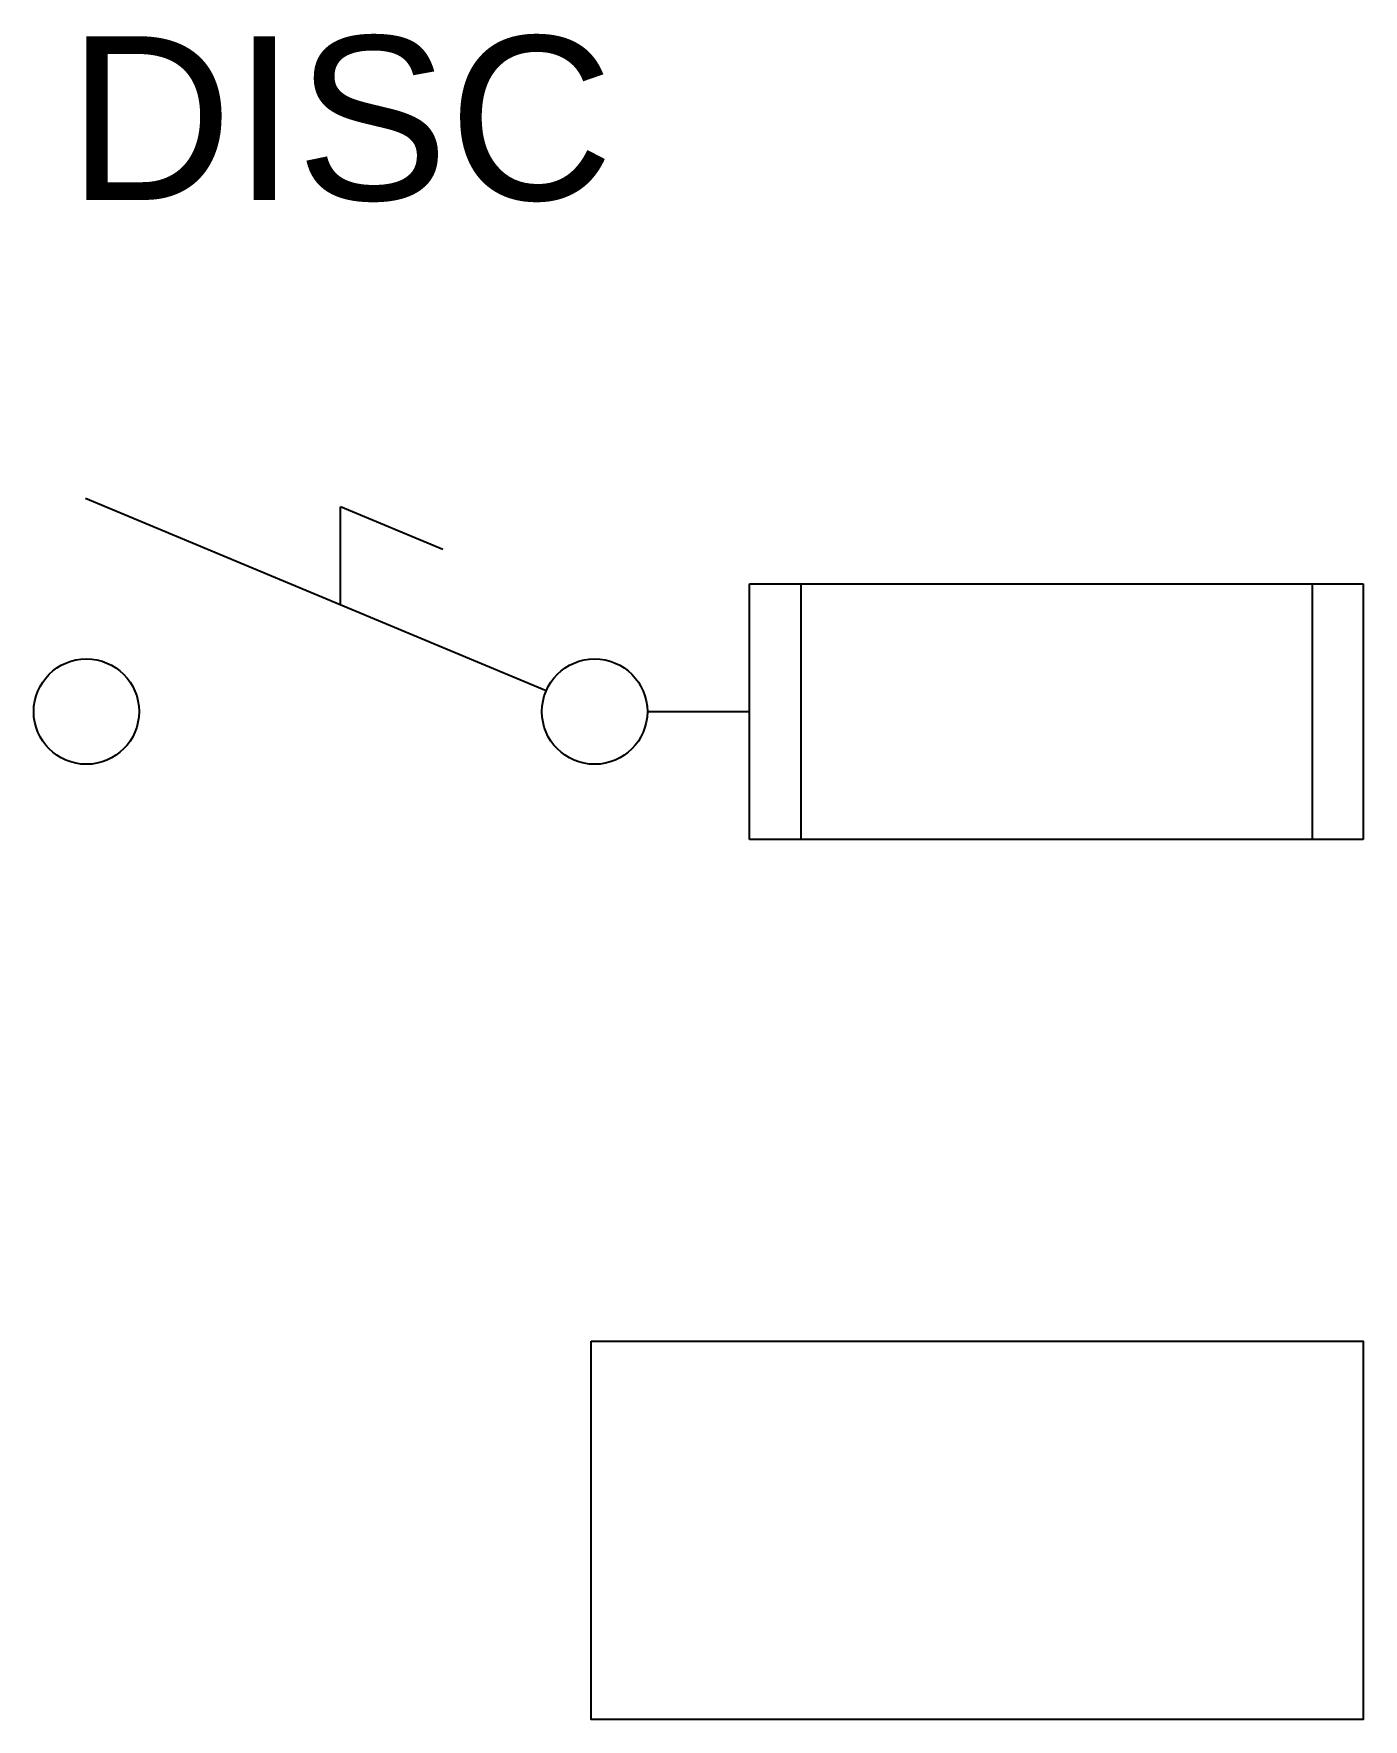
# Model space of a CAD drawing. Header units: inches. Extents: x 25.76 to 26.58, y 13.55 to 14.58.
import ezdxf
from ezdxf.enums import TextEntityAlignment as Align

# ---------------------------------------------------------------- set-up
doc = ezdxf.new("R2010")
doc.units = ezdxf.units.IN
doc.header["$MEASUREMENT"] = 0
doc.layers.add('SYMS', color=7, linetype='Continuous')
doc.styles.add('INERCONNECT TABLES', font='arial.ttf', dxfattribs={"height": 0.1})
doc.styles.add('WD', font='arial.ttf', dxfattribs={"height": 1})

# ---------------------------------------------------------------- blocks, each defined once
blk = doc.blocks.new('GREEN')
for p, q in [((-0.4993, 0.0127), (-0.7809, 0.1301)), ((-0.625, 0.0651), (-0.625, 0.125)), ((-0.5625, 0.099), (-0.625, 0.125)), ((-0.375, -0.0781), (-0.375, 0.0781)), ((-0.375, 0.0781), (0, 0.0781)), ((-0.3438, 0.0781), (-0.3438, -0.0781)), ((-0.0312, 0.0781), (-0.0312, -0.0781)), ((0, 0.0781), (0, -0.0781)), ((-0.4375, 0), (-0.375, 0)), ((0, -0.0781), (-0.375, -0.0781))]:
    blk.add_line(p, q)
blk.add_lwpolyline([(-0.4719, -0.3845), (0, -0.3845), (0, -0.6155), (-0.4719, -0.6155)], close=True)
for centre in [(-0.7803, 0), (-0.4697, 0)]:
    blk.add_circle(centre, 0.0322)
at = {"style": 'INERCONNECT TABLES', "flags": 8}
for tag, p in [('Tag1', (-0.625, 0.3125)), ('DISC_Rating', (-0.625, 0.1562)), ('DISC_WireNo', (0.2795, 0))]:
    blk.add_attdef(tag, text='', height=0.1, dxfattribs=at).set_placement(p, align=Align.CENTER)
for tag, p in [('Desc1', (-3.5, 0.15)), ('Desc2', (-3.5, 0)), ('Desc3', (-3.5, -0.15))]:
    blk.add_attdef(tag, text='', height=0.1, dxfattribs=at).set_placement(p, align=Align.MIDDLE_RIGHT)
at = {"style": 'WD', "flags": 9}
for tag, p, height in [('X2LINK', (-0.625, 0.1562), 0.01), ('FAMILY', (-0.4183, 0.1401), 0.01), ('Contact', (-0.4188, 0.0442), 0.01), ('X4TERM01', (-0.8125, 0), 0.0125), ('X1TERM02', (0, 0), 0.0125), ('X8LINK', (-0.625, -0.0156), 0.01), ('X2TERM01', (-0.2359, -0.3845), 0.0125), ('X4TERM04', (-0.4719, -0.5), 0.0125), ('X1TERM03', (0, -0.5), 0.0125), ('X8TERM01', (-0.2359, -0.6155), 0.0125)]:
    blk.add_attdef(tag, p, '', height=height, dxfattribs=at)
at = {"linetype": 'Continuous', "style": 'WD', "flags": 9}
for tag, p in [('P/N', (-0.3948, 0.1177)), ('MFG', (-0.3968, 0.0983)), ('LOC', (-0.3979, 0.0832))]:
    blk.add_attdef(tag, text='', height=0.01, dxfattribs=at).set_placement(p, align=Align.CENTER)
blk.add_attdef('INST', (-0.4124, 0.0697), '', height=0.01, dxfattribs=at)
at = {"style": 'INERCONNECT TABLES', "flags": 8}
blk.add_attdef('Rating_FU', text='', height=0.1, dxfattribs=at).set_placement((-0.1875, 0), align=Align.MIDDLE)
at = {"linetype": 'Continuous', "style": 'INERCONNECT TABLES', "flags": 8}
blk.add_attdef('Term3', text='', height=0.1, dxfattribs=at).set_placement((-0.875, -0.0314), align=Align.TOP_RIGHT)
blk.add_attdef('Term1', text='', height=0.1, dxfattribs=at).set_placement((0.0625, -0.0314), align=Align.TOP_LEFT)
blk.add_attdef('Tag2', text='', height=0.1, dxfattribs=at).set_placement((-0.3705, -0.371), align=Align.RIGHT)
at = {"style": 'INERCONNECT TABLES', "flags": 8}
blk.add_attdef('Term4', text='', height=0.1, dxfattribs=at).set_placement((-0.4705, -0.55), align=Align.RIGHT)
at = {"linetype": 'Continuous', "style": 'INERCONNECT TABLES', "flags": 8}
blk.add_attdef('Term2', text='', height=0.1, dxfattribs=at).set_placement((-0.2359, -0.5), align=Align.MIDDLE_CENTER)

msp = doc.modelspace()

# ---------------------------------------------------------------- block references
at = {"layer": 'SYMS'}
msp.add_blockref('GREEN', (26.5757, 14.1627), dxfattribs=at).add_auto_attribs({'Tag1': 'DISC'})

doc.saveas('drawing.dxf')
